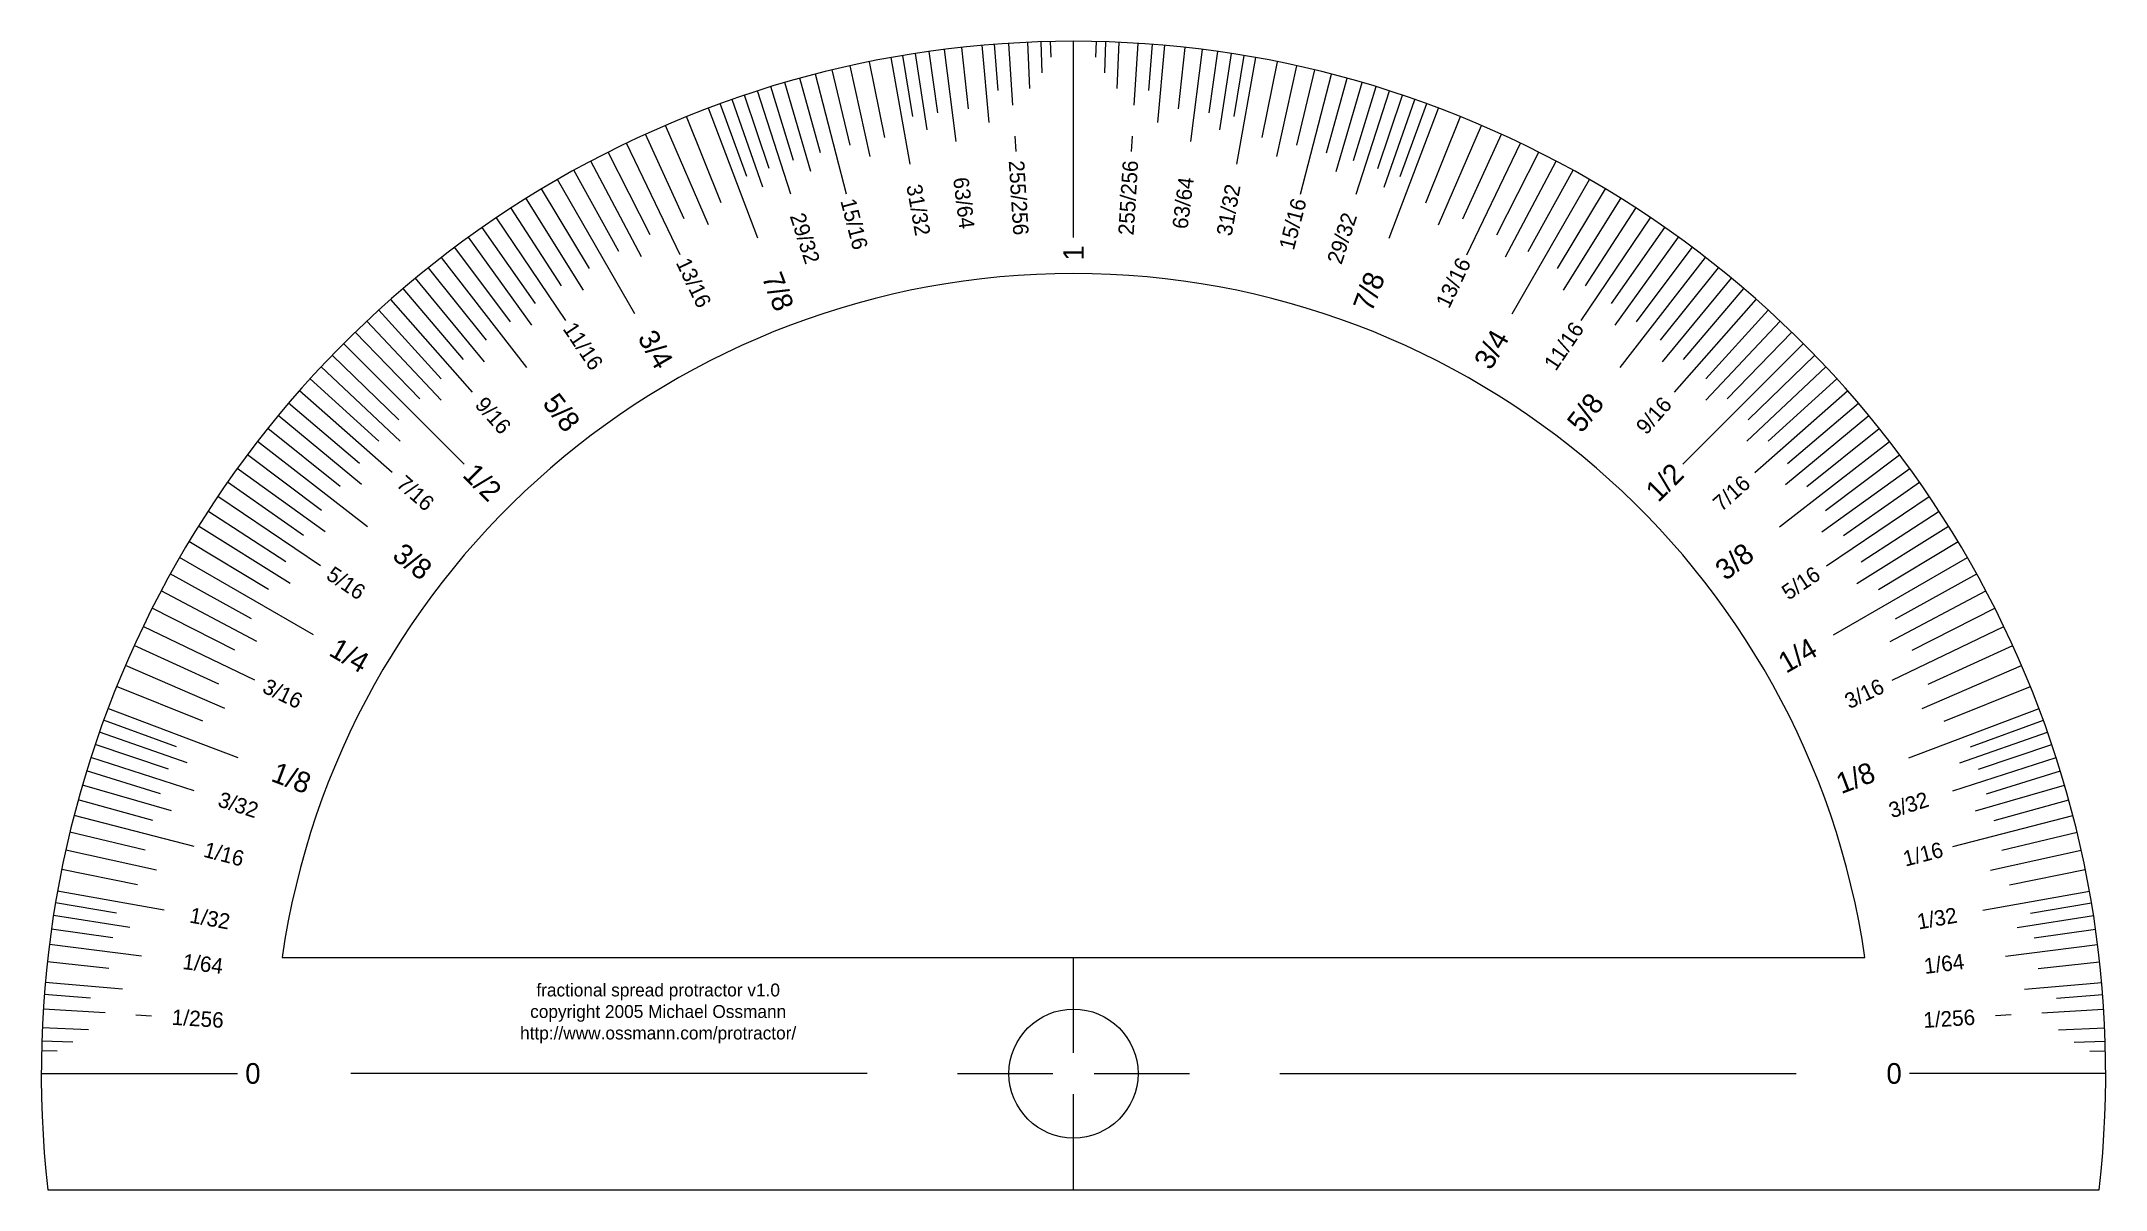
# Model space of a CAD drawing. Header units: centimetres. Extents: x 2 to 18, y 9.1 to 18.
import ezdxf

# ---------------------------------------------------------------- set-up
doc = ezdxf.new("R2010")
doc.units = ezdxf.units.CM
doc.layers.get('0').update_dxf_attribs({"linetype": 'CONTINUOUS', "lineweight": 0})
doc.layers.add('numbers', color=7, linetype='CONTINUOUS', lineweight=0)
doc.layers.add('title', color=7, linetype='CONTINUOUS', lineweight=0)

msp = doc.modelspace()

# ---------------------------------------------------------------- linework, layer by layer
for p, q in [((8.949, 17.446), (8.882, 17.921)), ((9.09, 17.223), (9, 17.937)), ((9.186, 17.476), (9.134, 17.953)), ((9.346, 17.371), (9.293, 17.969)), ((9.415, 17.618), (9.388, 17.977)), ((9.53, 17.505), (9.5, 17.984)), ((9.662, 17.633), (9.646, 17.992)), ((9.757, 17.756), (9.75, 17.996)), ((9.826, 17.878), (9.823, 17.998)), ((10, 16.48), (10, 18)), ((10.174, 17.878), (10.177, 17.998)), ((10.243, 17.756), (10.25, 17.996)), ((10.338, 17.633), (10.354, 17.992)), ((10.47, 17.505), (10.5, 17.984)), ((10.585, 17.618), (10.612, 17.977)), ((10.654, 17.371), (10.707, 17.969)), ((10.814, 17.476), (10.866, 17.953)), ((10.91, 17.223), (11, 17.937)), ((11.051, 17.446), (11.118, 17.921)), ((8.269, 17.195), (8.129, 17.778)), ((8.424, 17.107), (8.268, 17.81)), ((8.537, 17.254), (8.419, 17.842)), ((8.734, 17.047), (8.586, 17.874)), ((8.756, 17.416), (8.677, 17.89)), ((8.867, 17.313), (8.775, 17.906)), ((11.133, 17.313), (11.225, 17.906)), ((11.244, 17.416), (11.323, 17.89)), ((11.266, 17.047), (11.414, 17.874)), ((11.463, 17.254), (11.581, 17.842)), ((11.576, 17.107), (11.732, 17.81)), ((11.731, 17.195), (11.871, 17.778)), ((7.808, 16.816), (7.551, 17.616)), ((7.831, 17.075), (7.655, 17.649)), ((7.965, 16.99), (7.764, 17.681)), ((8.038, 17.135), (7.879, 17.714)), ((8.24, 16.816), (8, 17.746)), ((11.76, 16.816), (12, 17.746)), ((11.962, 17.135), (12.121, 17.714)), ((12.035, 16.99), (12.236, 17.681)), ((12.169, 17.075), (12.345, 17.649)), ((12.192, 16.816), (12.449, 17.616)), ((7.553, 16.473), (7.172, 17.483)), ((7.467, 16.953), (7.261, 17.517)), ((7.592, 16.87), (7.354, 17.55)), ((7.642, 17.014), (7.45, 17.583)), ((12.358, 17.014), (12.55, 17.583)), ((12.408, 16.87), (12.646, 17.55)), ((12.447, 16.473), (12.828, 17.483)), ((12.533, 16.953), (12.739, 17.517)), ((6.982, 16.625), (6.683, 17.28)), ((7.17, 16.577), (6.838, 17.348)), ((7.27, 16.749), (7, 17.416)), ((12.73, 16.749), (13, 17.416)), ((12.83, 16.577), (13.162, 17.348)), ((13.018, 16.625), (13.317, 17.28)), ((6.719, 16.499), (6.394, 17.141)), ((6.952, 16.346), (6.536, 17.211)), ((9.545, 17.266), (9.552, 17.146)), ((10.455, 17.266), (10.448, 17.146)), ((13.048, 16.346), (13.464, 17.211)), ((13.281, 16.499), (13.606, 17.141)), ((6.476, 16.37), (6.127, 17)), ((6.651, 16.329), (6.258, 17.071)), ((13.349, 16.329), (13.742, 17.071)), ((13.524, 16.37), (13.873, 17)), ((6.248, 16.239), (5.877, 16.856)), ((6.6, 15.889), (6, 16.928)), ((13.4, 15.889), (14, 16.928)), ((13.752, 16.239), (14.123, 16.856)), ((6.033, 16.104), (5.641, 16.708)), ((6.203, 16.07), (5.757, 16.782)), ((13.797, 16.07), (14.243, 16.782)), ((13.967, 16.104), (14.359, 16.708)), ((5.802, 15.8), (5.31, 16.481)), ((5.83, 15.967), (5.417, 16.557)), ((6.065, 15.837), (5.528, 16.633)), ((13.935, 15.837), (14.472, 16.633)), ((14.17, 15.967), (14.583, 16.557)), ((14.198, 15.8), (14.69, 16.481)), ((5.762, 15.471), (5.101, 16.325)), ((5.636, 15.827), (5.204, 16.403)), ((14.238, 15.471), (14.899, 16.325)), ((14.364, 15.827), (14.796, 16.403)), ((5.436, 15.517), (4.901, 16.164)), ((5.45, 15.683), (5, 16.245)), ((14.55, 15.683), (15, 16.245)), ((14.564, 15.517), (15.099, 16.164)), ((5.343, 15.28), (4.708, 16)), ((5.272, 15.535), (4.804, 16.083)), ((14.657, 15.28), (15.292, 16)), ((14.728, 15.535), (15.196, 16.083)), ((5.1, 15.384), (4.615, 15.916)), ((14.9, 15.384), (15.385, 15.916)), ((4.933, 15.228), (4.432, 15.745)), ((5.098, 15.219), (4.523, 15.831)), ((14.902, 15.219), (15.477, 15.831)), ((15.067, 15.228), (15.568, 15.745)), ((4.772, 15.067), (4.255, 15.568)), ((5.277, 14.723), (4.343, 15.657)), ((14.723, 14.723), (15.657, 15.657)), ((15.228, 15.067), (15.745, 15.568)), ((4.616, 14.9), (4.084, 15.385)), ((4.781, 14.902), (4.169, 15.477)), ((15.219, 14.902), (15.831, 15.477)), ((15.384, 14.9), (15.916, 15.385)), ((4.72, 14.657), (4, 15.292)), ((15.28, 14.657), (16, 15.292)), ((4.483, 14.564), (3.836, 15.099)), ((4.465, 14.728), (3.917, 15.196)), ((15.517, 14.564), (16.164, 15.099)), ((15.535, 14.728), (16.083, 15.196)), ((4.529, 14.238), (3.675, 14.899)), ((4.317, 14.55), (3.755, 15)), ((15.471, 14.238), (16.325, 14.899)), ((15.683, 14.55), (16.245, 15)), ((4.173, 14.364), (3.597, 14.796)), ((15.827, 14.364), (16.403, 14.796)), ((4.033, 14.17), (3.443, 14.583)), ((4.2, 14.198), (3.519, 14.69)), ((15.8, 14.198), (16.481, 14.69)), ((15.967, 14.17), (16.557, 14.583)), ((4.163, 13.935), (3.367, 14.472)), ((15.837, 13.935), (16.633, 14.472)), ((3.93, 13.797), (3.218, 14.243)), ((3.896, 13.967), (3.292, 14.359)), ((16.07, 13.797), (16.782, 14.243)), ((16.104, 13.967), (16.708, 14.359)), ((3.761, 13.752), (3.144, 14.123)), ((16.239, 13.752), (16.856, 14.123)), ((4.111, 13.4), (3.072, 14)), ((15.889, 13.4), (16.928, 14)), ((3.63, 13.524), (3, 13.873)), ((16.37, 13.524), (17, 13.873)), ((3.501, 13.281), (2.859, 13.606)), ((3.671, 13.349), (2.929, 13.742)), ((16.329, 13.349), (17.071, 13.742)), ((16.499, 13.281), (17.141, 13.606)), ((3.654, 13.048), (2.789, 13.464)), ((16.346, 13.048), (17.211, 13.464)), ((3.375, 13.018), (2.72, 13.317)), ((16.625, 13.018), (17.28, 13.317)), ((3.423, 12.83), (2.652, 13.162)), ((16.577, 12.83), (17.348, 13.162)), ((3.251, 12.73), (2.584, 13)), ((16.749, 12.73), (17.416, 13)), ((3.527, 12.447), (2.517, 12.828)), ((16.473, 12.447), (17.483, 12.828)), ((3.13, 12.408), (2.45, 12.646)), ((3.047, 12.533), (2.483, 12.739)), ((16.87, 12.408), (17.55, 12.646)), ((16.953, 12.533), (17.517, 12.739)), ((2.986, 12.358), (2.417, 12.55)), ((17.014, 12.358), (17.583, 12.55)), ((2.925, 12.169), (2.351, 12.345)), ((3.184, 12.192), (2.384, 12.449)), ((16.816, 12.192), (17.616, 12.449)), ((17.075, 12.169), (17.649, 12.345)), ((3.01, 12.035), (2.319, 12.236)), ((16.99, 12.035), (17.681, 12.236)), ((3.184, 11.76), (2.254, 12)), ((2.865, 11.962), (2.286, 12.121)), ((16.816, 11.76), (17.746, 12)), ((17.135, 11.962), (17.714, 12.121)), ((2.805, 11.731), (2.222, 11.871)), ((17.195, 11.731), (17.778, 11.871)), ((2.893, 11.576), (2.19, 11.732)), ((17.107, 11.576), (17.81, 11.732)), ((2.746, 11.463), (2.158, 11.581)), ((17.254, 11.463), (17.842, 11.581)), ((2.953, 11.266), (2.126, 11.414)), ((17.047, 11.266), (17.874, 11.414)), ((2.687, 11.133), (2.094, 11.225)), ((2.584, 11.244), (2.11, 11.323)), ((17.313, 11.133), (17.906, 11.225)), ((17.416, 11.244), (17.89, 11.323)), ((2.554, 11.051), (2.079, 11.118)), ((17.446, 11.051), (17.921, 11.118)), ((2.777, 10.91), (2.063, 11)), ((3.866, 10.9), (16.134, 10.9)), ((10, 10.16), (10, 10.9)), ((17.223, 10.91), (17.937, 11)), ((2.524, 10.814), (2.047, 10.866)), ((17.476, 10.814), (17.953, 10.866)), ((2.382, 10.585), (2.023, 10.612)), ((2.629, 10.654), (2.031, 10.707)), ((17.371, 10.654), (17.969, 10.707)), ((17.618, 10.585), (17.977, 10.612)), ((2.495, 10.47), (2.016, 10.5)), ((2.734, 10.455), (2.854, 10.448)), ((17.266, 10.455), (17.146, 10.448)), ((17.505, 10.47), (17.984, 10.5)), ((2.244, 10.243), (2.004, 10.25)), ((2.367, 10.338), (2.008, 10.354)), ((17.633, 10.338), (17.992, 10.354)), ((17.756, 10.243), (17.996, 10.25)), ((2.122, 10.174), (2.002, 10.177)), ((17.878, 10.174), (17.998, 10.177)), ((2, 10), (3.52, 10)), ((8.4, 10), (4.4, 10)), ((9.1, 10), (9.84, 10)), ((10.16, 10), (10.9, 10)), ((11.6, 10), (15.6, 10)), ((18, 10), (16.48, 10)), ((10, 9.1), (10, 9.84)), ((2.051, 9.1), (17.949, 9.1))]:
    msp.add_line(p, q)
msp.add_circle((10, 10), 0.5)
for radius, start, end in [(8, 353.5406, 186.4594), (6.2, 8.3466, 171.6534)]:
    msp.add_arc((10, 10), radius, start, end)

# ---------------------------------------------------------------- texts
at = {"layer": 'numbers', "width": 800, "attachment_point": 5}
for s, insert, char_height, rotation in [('255/256', (9.575, 16.787), 0.12, 273.5833), ('255/256', (10.425, 16.787), 0.12, 86.4167), ('31/32', (8.798, 16.693), 0.12, 280.1821), ('63/64', (9.15, 16.747), 0.12, 277.1808), ('63/64', (10.85, 16.747), 0.12, 82.8192), ('31/32', (11.202, 16.693), 0.12, 79.8179), ('29/32', (7.918, 16.473), 0.12, 287.8295), ('15/16', (8.3, 16.584), 0.12, 284.4775), ('15/16', (11.7, 16.584), 0.12, 75.5225), ('29/32', (12.082, 16.473), 0.12, 72.1705), ('1', (10, 16.36), 0.16, 90), ('13/16', (12.944, 16.129), 0.12, 64.3411), ('13/16', (7.056, 16.129), 0.12, 295.6589), ('7/8', (7.709, 16.061), 0.16, 290.7048), ('7/8', (12.291, 16.061), 0.16, 69.2952), ('11/16', (6.199, 15.638), 0.12, 303.9878), ('3/4', (6.76, 15.612), 0.16, 300), ('3/4', (13.24, 15.612), 0.16, 60), ('11/16', (13.801, 15.638), 0.12, 56.0122), ('9/16', (5.502, 15.1), 0.12, 311.4096), ('5/8', (6.032, 15.123), 0.16, 307.7612), ('5/8', (13.968, 15.123), 0.16, 52.2388), ('9/16', (14.498, 15.1), 0.12, 48.5904), ('1/2', (14.582, 14.582), 0.16, 45), ('7/16', (4.9, 14.498), 0.12, 318.5904), ('1/2', (5.418, 14.582), 0.16, 315), ('7/16', (15.1, 14.498), 0.12, 41.4096), ('3/8', (4.877, 13.968), 0.16, 322.2388), ('3/8', (15.123, 13.968), 0.16, 37.7612), ('5/16', (4.362, 13.801), 0.12, 326.0122), ('5/16', (15.638, 13.801), 0.12, 33.9878), ('1/4', (4.388, 13.24), 0.16, 330), ('1/4', (15.612, 13.24), 0.16, 30), ('3/16', (3.871, 12.944), 0.12, 334.3411), ('3/16', (16.129, 12.944), 0.12, 25.6589), ('1/8', (3.939, 12.291), 0.16, 339.2952), ('1/8', (16.061, 12.291), 0.16, 20.7048), ('3/32', (3.527, 12.082), 0.12, 342.1705), ('3/32', (16.473, 12.082), 0.12, 17.8295), ('1/16', (3.416, 11.7), 0.12, 345.5225), ('1/16', (16.584, 11.7), 0.12, 14.4775), ('1/32', (3.307, 11.202), 0.12, 349.8179), ('1/32', (16.693, 11.202), 0.12, 10.1821), ('1/64', (3.253, 10.85), 0.12, 352.8192), ('1/64', (16.747, 10.85), 0.12, 7.1808), ('1/256', (3.213, 10.425), 0.12, 356.4167), ('1/256', (16.787, 10.425), 0.12, 3.5833)]:
    msp.add_mtext(s, dxfattribs=dict(at, insert=insert, char_height=char_height, rotation=rotation))
at = {"layer": 'numbers', "char_height": 0.16, "width": 800, "attachment_point": 5}
for insert in [(3.64, 10), (16.36, 10)]:
    msp.add_mtext('0', dxfattribs=dict(at, insert=insert))
at = {"layer": 'title', "insert": (6.781, 10.466), "char_height": 0.1, "width": 100, "attachment_point": 5}
msp.add_mtext('fractional\\~spread\\~protractor\\~v1.0\\Pcopyright\\~2005\\~Michael\\~Ossmann\\Phttp://www.ossmann.com/protractor/', dxfattribs=at)

doc.saveas('drawing.dxf')
